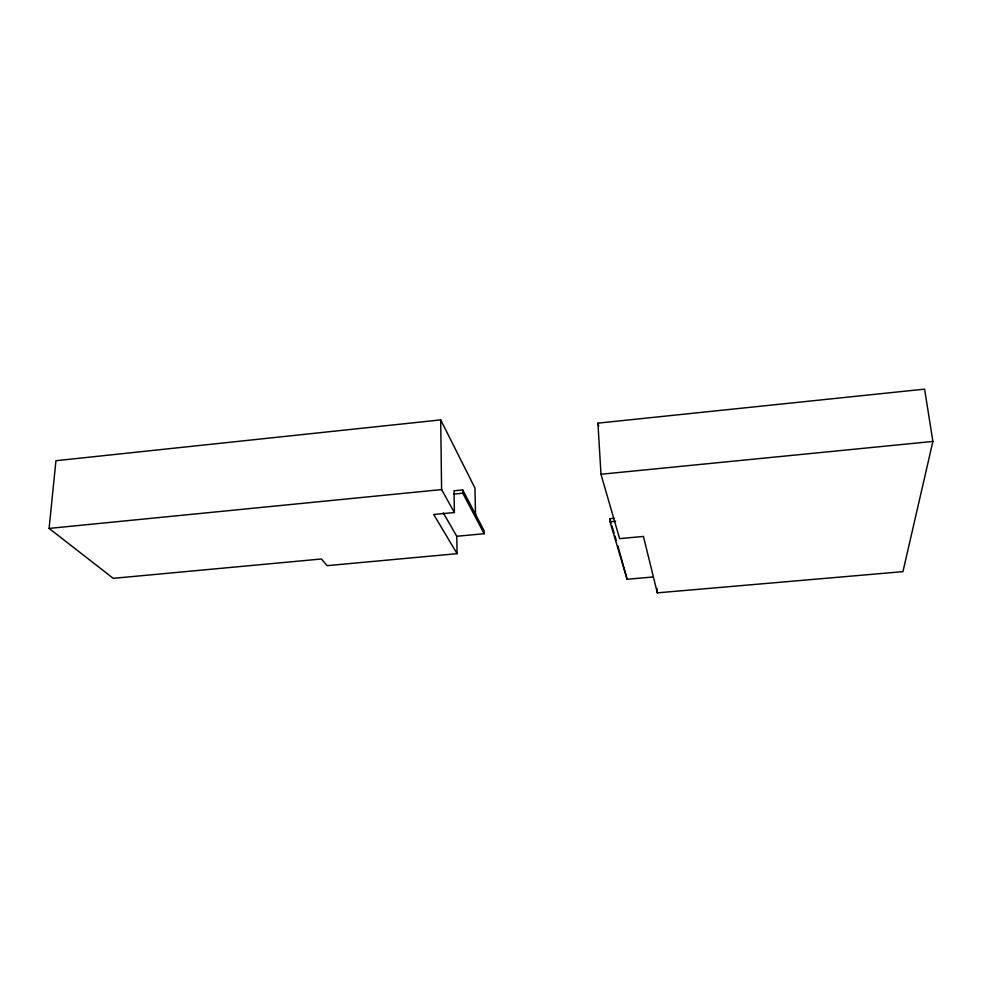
<?xml version="1.0" encoding="UTF-8"?>
<svg xmlns="http://www.w3.org/2000/svg" width="982" height="982" viewBox="0 0 982 982"><rect width="100%" height="100%" fill="white"/><g stroke="black" fill="none" stroke-linecap="round" stroke-linejoin="round"><path stroke-width="1.47" d="M443.287 512.935L456.777 536.282L457.072 553.676L327.129 565.657L321.445 558.991L113.237 578.337L49.1 528.414L55.937 460.718L440.697 419.891L474.944 488.054L475.546 514.949M932.9 441.434L902.937 571.647L657.314 592.858L643.443 536.43L619.605 538.627L600.984 474.257L597.928 423.144L924.59 389.142L932.9 441.434L600.984 474.257M49.1 528.414L441.593 489.588L454.396 512.518L433.749 514.507L457.072 553.676M456.777 536.282L484.126 533.717L484.052 530.624L462.731 489.92L454.04 490.779L454.396 512.518M454.089 494.056L462.792 493.197L484.126 533.717M653.067 576.986L627.105 579.27L610.006 521.798L609.822 518.68L614.045 518.275M610.006 521.798L615.653 521.27M609.822 518.68L611.099 523.013M611.958 525.898L614.094 533.116M614.953 536L616.23 540.333M617.948 546.102L627.105 579.27M597.928 423.144L598.725 426.102M656.983 588.451L657.314 592.858M462.731 489.92L462.792 493.197M440.697 419.891L441.593 489.588"/></g></svg>
